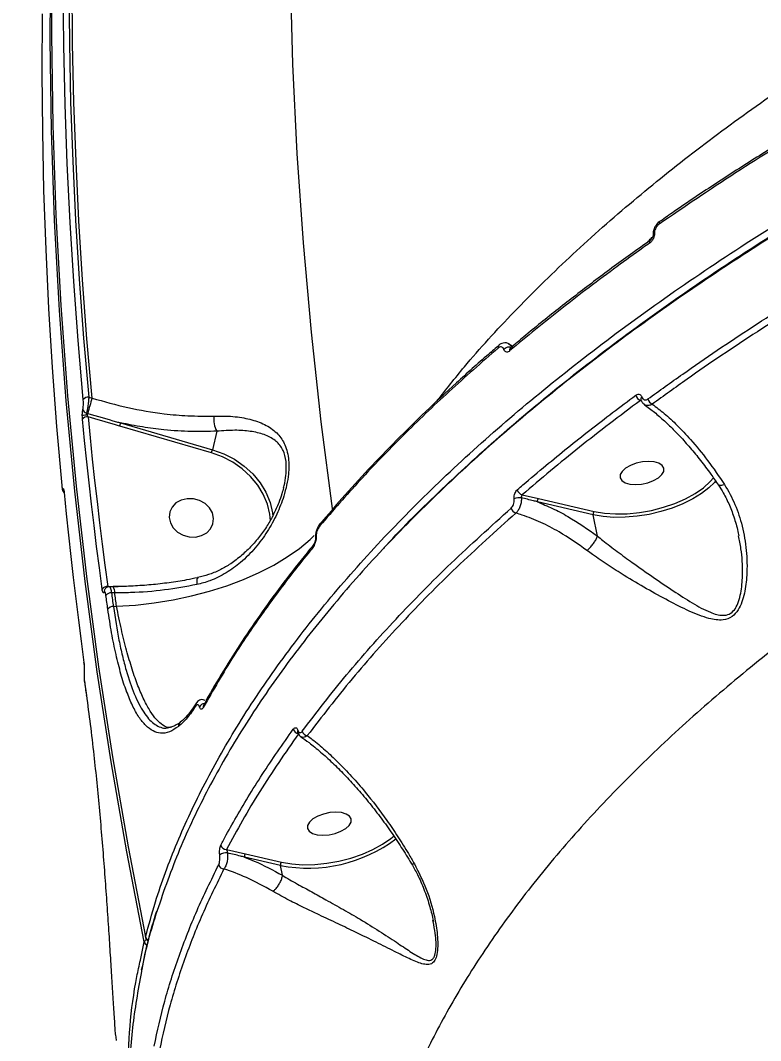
# Model space of a CAD drawing. Header units: millimetres. Extents: x -6523 to 7556, y -5559 to 6101.
# Drawn here: x -2196.7 to -2048, y 871.7 to 1076.7 of the extents above; entities that cross this region are included whole.
import ezdxf

# ---------------------------------------------------------------- set-up
doc = ezdxf.new("R2010")
doc.units = ezdxf.units.MM
doc.layers.add('DIKOM_ОБЪЕКТ', color=7, linetype='Continuous')
doc.layers.add('DIKOM_РАЗМЕР_ЗОНА', color=7, linetype='Continuous')
doc.styles.add('style1', font='arial.ttf', dxfattribs={"width": 0.8})
doc.dimstyles.new('1-50', dxfattribs={"dimtxt": 300, "dimasz": 200, "dimexe": 100, "dimexo": 0, "dimgap": 100, "dimtad": 1, "dimtxsty": 'style1', "dimcen": 200, "dimclrd": 7, "dimclre": 7, "dimclrt": 7, "dimadec": 1, "dimazin": 2, "dimtfac": 1, "dimtmove": 0, "dimatfit": 2, "dimfxl": 0, "dimlwd": 25, "dimlwe": 18, "dimarcsym": 0})

# ---------------------------------------------------------------- blocks, each defined once
blk = doc.blocks.new('*D13')
at = {"layer": 'Defpoints', "color": 0, "transparency": 16777216}
for p in [(-2358.18, 6101.03), (4341.71, -4605.15), (7455.88, -4605.15)]:
    blk.add_point(p, dxfattribs=at)
at = {"layer": 'DIKOM_РАЗМЕР_ЗОНА', "color": 7, "lineweight": 18, "transparency": 16777216}
for p, q in [((-2358.18, 6101.03), (7555.88, 6101.03)), ((4341.71, -4605.15), (7555.88, -4605.15))]:
    blk.add_line(p, q, dxfattribs=at)
at = {"layer": 'DIKOM_РАЗМЕР_ЗОНА', "color": 7, "lineweight": 25, "transparency": 16777216}
blk.add_line((7455.88, 5701.03), (7455.88, -4205.15), dxfattribs=at)
at = {"layer": 'DIKOM_РАЗМЕР_ЗОНА', "color": 7, "transparency": 16777216}
for points in [[(7389.22, 5701.03), (7522.55, 5701.03), (7455.88, 6101.03)], [(7389.22, -4205.15), (7522.55, -4205.15), (7455.88, -4605.15)]]:
    blk.add_solid(points, dxfattribs=at)
at = {"layer": 'DIKOM_РАЗМЕР_ЗОНА', "color": 7, "transparency": 16777216, "insert": (7222.71, 375.61), "char_height": 300, "attachment_point": 5, "rotation": 90, "style": 'style1'}
blk.add_mtext('10700', dxfattribs=at)

msp = doc.modelspace()

# ---------------------------------------------------------------- linework, layer by layer
at = {"layer": 'DIKOM_ОБЪЕКТ', "color": 7, "linetype": 'Continuous', "lineweight": 15}
for p, q in [((-2100.57, 1011.426), (-2100.533, 1011.456)), ((-2098.274, 1010.843), (-2098.262, 1010.853)), ((-2182.935, 1000.983), (-2182.264, 1000.786)), ((-2071.889, 1000.131), (-2072.173, 1000.308)), ((-2183.368, 997.785), (-2183.148, 997.721)), ((-2158.31, 989.758), (-2176.72, 995.14)), ((-2176.532, 995.801), (-2158.121, 990.419)), ((-2157.196, 994.133), (-2158.121, 990.419)), ((-2095.909, 981.358), (-2092.646, 980.618)), ((-2081.655, 977.336), (-2092.86, 979.948)), ((-2092.646, 980.618), (-2081.441, 978.006)), ((-2080.775, 973.052), (-2081.655, 977.336)), ((-2161.036, 964.644), (-2161.048, 964.64)), ((-2179.139, 962.938), (-2178.258, 962.936)), ((-2178.04, 962.887), (-2178.781, 962.889)), ((-2177.729, 961.655), (-2178.383, 961.657)), ((-2178.258, 962.936), (-2177.065, 962.94)), ((-2178.258, 962.936), (-2178.253, 962.887)), ((-2178.04, 962.887), (-2178.028, 962.885)), ((-2178, 958.903), (-2177.355, 958.962)), ((-2183.922, 947.579), (-2183.921, 947.666)), ((-2183.798, 943.765), (-2183.797, 943.843)), ((-2183.798, 943.765), (-2183.415, 941.008)), ((-2183.415, 941.008), (-2183.414, 941.086)), ((-2161.333, 939.498), (-2161.37, 939.446)), ((-2164.51, 935.659), (-2164.53, 935.645)), ((-2166.971, 934.584), (-2166.885, 934.596)), ((-2155.305, 910.107), (-2151.459, 909.233)), ((-2144.431, 906.875), (-2151.674, 908.563)), ((-2151.459, 909.233), (-2144.217, 907.545)), ((-2144.03, 904.922), (-2144.431, 906.875)), ((-2144.03, 904.922), (-2144.03, 904.918)), ((-2113.776, 895.601), (-2113.834, 895.924)), ((-2172.572, 887.841), (-2171.781, 891.544))]:
    msp.add_line(p, q, dxfattribs=at)
at = {"layer": 'DIKOM_ОБЪЕКТ', "color": 7, "linetype": 'Continuous', "lineweight": 15, "flags": 128}
for points in [[(-2094.775, 1383.432), (-2100.481, 1366.577), (-2105.831, 1349.613), (-2110.824, 1332.546), (-2115.457, 1315.381), (-2119.73, 1298.124), (-2123.641, 1280.78), (-2127.188, 1263.354), (-2130.372, 1245.853), (-2133.189, 1228.281), (-2135.641, 1210.645), (-2137.725, 1192.95), (-2139.442, 1175.202), (-2140.79, 1157.405), (-2141.77, 1139.567), (-2142.381, 1121.693), (-2142.622, 1103.787), (-2142.495, 1085.857), (-2141.998, 1067.908), (-2141.131, 1049.945), (-2139.897, 1031.974), (-2138.293, 1014.001), (-2136.322, 996.032), (-2133.983, 978.072)], [(-2163.244, 1295.862), (-2165.27, 1287.726), (-2169.346, 1270.247), (-2173.064, 1252.686), (-2176.425, 1235.049), (-2179.426, 1217.34), (-2182.067, 1199.565), (-2184.347, 1181.729), (-2186.266, 1163.838), (-2187.822, 1145.898), (-2189.016, 1127.913), (-2189.847, 1109.889), (-2190.315, 1091.832), (-2190.42, 1073.747), (-2190.161, 1055.639), (-2189.538, 1037.514), (-2188.553, 1019.378), (-2187.205, 1001.235), (-2185.494, 983.092), (-2183.422, 964.954), (-2180.988, 946.826), (-2178.194, 928.715), (-2175.04, 910.624), (-2171.527, 892.561)], [(-2171.781, 891.544), (-2175.293, 909.607), (-2178.447, 927.698), (-2181.241, 945.809), (-2183.675, 963.937), (-2185.748, 982.075), (-2187.458, 1000.218), (-2188.807, 1018.361), (-2189.792, 1036.497), (-2190.414, 1054.622), (-2190.673, 1072.73), (-2190.569, 1090.815), (-2190.101, 1108.872), (-2189.27, 1126.896), (-2188.076, 1144.881), (-2186.519, 1162.821), (-2184.601, 1180.712), (-2182.32, 1198.548), (-2179.679, 1216.323), (-2176.678, 1234.031), (-2173.318, 1251.669), (-2169.599, 1269.23), (-2165.524, 1286.709), (-2164.351, 1291.457)], [(-2184.044, 1000.49), (-2185.083, 1012.355), (-2185.967, 1024.219), (-2186.695, 1036.081), (-2187.268, 1047.939), (-2187.686, 1059.792), (-2187.948, 1071.638), (-2188.055, 1083.476), (-2188.007, 1095.304)], [(-2186.895, 1095.718), (-2186.943, 1083.9), (-2186.836, 1072.071), (-2186.574, 1060.235), (-2186.156, 1048.392), (-2185.584, 1036.544), (-2184.856, 1024.692), (-2183.973, 1012.837), (-2182.935, 1000.983)], [(-2182.264, 1000.786), (-2183.306, 1012.666), (-2184.193, 1024.544), (-2184.924, 1036.421), (-2185.499, 1048.293), (-2185.918, 1060.161), (-2186.182, 1072.021), (-2186.289, 1083.874), (-2186.24, 1095.716)], [(-2192.316, 1078.014), (-2192.364, 1066.186), (-2192.257, 1054.349), (-2191.995, 1042.502), (-2191.577, 1030.649), (-2191.004, 1018.791), (-2190.275, 1006.929), (-2189.392, 995.065), (-2188.353, 983.201)], [(-2068.242, 1036.332), (-2068.229, 1036.341), (-2068.198, 1036.358)], [(-2069.345, 1033.862), (-2069.422, 1033.821), (-2069.488, 1033.777), (-2069.54, 1033.732), (-2069.579, 1033.685), (-2069.604, 1033.637), (-2069.615, 1033.589), (-2069.615, 1033.577)], [(-2180.245, 962.412), (-2180.81, 966.676), (-2181.354, 970.941), (-2181.878, 975.207), (-2182.382, 979.473), (-2182.866, 983.74), (-2183.33, 988.006), (-2183.774, 992.274), (-2184.198, 996.541)], [(-2183.089, 997.039), (-2182.665, 992.775), (-2182.221, 988.511), (-2181.757, 984.248), (-2181.274, 979.985), (-2180.77, 975.722), (-2180.246, 971.46), (-2179.702, 967.199), (-2179.139, 962.938)], [(-2158.121, 990.419), (-2155.831, 989.59), (-2153.682, 988.484), (-2151.721, 987.127), (-2149.991, 985.547), (-2148.53, 983.78), (-2147.369, 981.864), (-2146.534, 979.841), (-2146.043, 977.756), (-2145.952, 976.982)], [(-2146.472, 976.123), (-2146.598, 977.478), (-2147.074, 979.501), (-2147.884, 981.462), (-2149.009, 983.32), (-2150.426, 985.034), (-2152.104, 986.565), (-2154.006, 987.882), (-2156.09, 988.954), (-2158.31, 989.758)], [(-2073.161, 983.421), (-2071.916, 983.515), (-2070.665, 983.789), (-2069.51, 984.221), (-2068.543, 984.776), (-2067.844, 985.409), (-2067.468, 986.068), (-2067.447, 986.701), (-2067.782, 987.256), (-2068.446, 987.688), (-2069.384, 987.962), (-2070.522, 988.056), (-2071.767, 987.962), (-2073.018, 987.688), (-2074.173, 987.256), (-2075.14, 986.701), (-2075.839, 986.068), (-2076.215, 985.409), (-2076.236, 984.776), (-2075.901, 984.221), (-2075.238, 983.789), (-2074.299, 983.515), (-2073.161, 983.421)], [(-2057.305, 983.856), (-2058.394, 982.778), (-2059.895, 981.614), (-2061.654, 980.53), (-2063.632, 979.55), (-2065.786, 978.695), (-2068.069, 977.983), (-2070.432, 977.43), (-2072.824, 977.048), (-2075.193, 976.845), (-2077.487, 976.826), (-2079.657, 976.991), (-2081.655, 977.336)], [(-2081.441, 978.006), (-2079.391, 977.658), (-2077.157, 977.505), (-2074.796, 977.551), (-2072.363, 977.795), (-2069.918, 978.23), (-2067.519, 978.847), (-2065.224, 979.631), (-2063.089, 980.562), (-2061.166, 981.618), (-2059.501, 982.774), (-2058.134, 984.001), (-2057.462, 984.77)], [(-2056.995, 984.223), (-2057.182, 983.997), (-2057.305, 983.856)], [(-2187.937, 982.162), (-2187.946, 982.208), (-2187.953, 982.353)], [(-2187.874, 981.794), (-2187.45, 977.527), (-2187.005, 973.26), (-2186.541, 968.993), (-2186.057, 964.726), (-2185.553, 960.46), (-2185.029, 956.195), (-2184.485, 951.93), (-2183.921, 947.666)], [(-2161.926, 980.545), (-2163.195, 980.572), (-2164.394, 980.286), (-2165.426, 979.712), (-2166.209, 978.896), (-2166.677, 977.903), (-2166.794, 976.815), (-2166.549, 975.719), (-2165.964, 974.704), (-2165.084, 973.853), (-2163.982, 973.233), (-2162.746, 972.897), (-2161.477, 972.87), (-2160.278, 973.155), (-2159.245, 973.729), (-2158.463, 974.546), (-2157.994, 975.538), (-2157.878, 976.627), (-2158.122, 977.723), (-2158.708, 978.737), (-2159.587, 979.589), (-2160.69, 980.208), (-2161.926, 980.545)], [(-2177.355, 958.962), (-2173.575, 959.209), (-2169.784, 959.639), (-2166.016, 960.248), (-2162.305, 961.03), (-2158.685, 961.979), (-2155.189, 963.085), (-2151.85, 964.338), (-2148.696, 965.728), (-2145.758, 967.241), (-2143.062, 968.863), (-2140.633, 970.58), (-2138.492, 972.376), (-2137.655, 973.179)], [(-2161.048, 964.64), (-2161.059, 964.635), (-2161.145, 964.538), (-2161.206, 964.349), (-2161.239, 964.075), (-2161.244, 963.728), (-2161.22, 963.32)], [(-2178.383, 961.657), (-2178.335, 961.312), (-2178.288, 960.968), (-2178.24, 960.624), (-2178.192, 960.28), (-2178.145, 959.936), (-2178.097, 959.591), (-2178.048, 959.247), (-2178, 958.903)], [(-2177.355, 958.962), (-2177.402, 959.298), (-2177.449, 959.635), (-2177.496, 959.972), (-2177.543, 960.308), (-2177.59, 960.645), (-2177.636, 960.982), (-2177.683, 961.318), (-2177.729, 961.655)], [(-2179.105, 958.376), (-2179.153, 958.72), (-2179.202, 959.065), (-2179.25, 959.409), (-2179.298, 959.754), (-2179.345, 960.098), (-2179.393, 960.443), (-2179.441, 960.787), (-2179.488, 961.132)], [(-2183.866, 945.919), (-2183.868, 945.908), (-2183.862, 945.754)], [(-2183.797, 943.843), (-2183.75, 943.498), (-2183.702, 943.153), (-2183.654, 942.809), (-2183.606, 942.464), (-2183.559, 942.12), (-2183.51, 941.775), (-2183.462, 941.431), (-2183.414, 941.086)], [(-2135.937, 912.959), (-2134.692, 913.053), (-2133.441, 913.327), (-2132.286, 913.759), (-2131.319, 914.314), (-2130.62, 914.947), (-2130.244, 915.607), (-2130.223, 916.24), (-2130.558, 916.795), (-2131.222, 917.227), (-2132.16, 917.501), (-2133.298, 917.595), (-2134.543, 917.501), (-2135.794, 917.227), (-2136.949, 916.795), (-2137.916, 916.24), (-2138.615, 915.607), (-2138.991, 914.947), (-2139.012, 914.314), (-2138.677, 913.759), (-2138.014, 913.327), (-2137.075, 913.053), (-2135.937, 912.959)], [(-2144.217, 907.545), (-2142.166, 907.197), (-2139.933, 907.044), (-2137.572, 907.09), (-2135.139, 907.333), (-2132.694, 907.769), (-2130.295, 908.386), (-2128, 909.17), (-2125.865, 910.101), (-2123.942, 911.157), (-2122.277, 912.312), (-2121.611, 912.867)], [(-2171.527, 892.561), (-2171.533, 892.463), (-2171.531, 892.447)]]:
    msp.add_lwpolyline(points, dxfattribs=at)
at = {"layer": 'DIKOM_ОБЪЕКТ', "color": 7, "linetype": 'Continuous', "lineweight": 15}
for centre, radius, start, end in [((-2067.868, 1035.921), 0.555, 132.38251, 198.64176), ((-2069.809, 1032.091), 0.546, 129.13133, 199.14863), ((-2100.158, 1011.006), 0.589, 134.44192, 196.41292), ((-2098.541, 1009.666), 1.352, 65.32021, 139.55856), ((-2097.875, 1010.418), 0.584, 133.21404, 196.85592), ((-2183.073, 999.799), 1.192, 83.33892, 144.54891), ((-2101.891, 975.96), 84.12, 162.83454, 165.00764), ((-2071.678, 1001.673), 1.452, 192.32246, 250.04069), ((-2071.557, 1000.565), 0.522, 126.42252, 191.43161), ((-2069.209, 1000.934), 1.483, 192.61599, 247.32954), ((-2183.169, 998.748), 0.983, 193.63589, 258.29744), ((-2183.439, 991.267), 6.067, 88.28014, 97.51312), ((-2183.225, 995.858), 1.189, 83.38537, 144.92214), ((-2197.868, 1001.649), 15.236, 343.53785, 345.05859), ((-2153.545, 996.355), 4.274, 168.76614, 211.32202), ((-2191.395, 999.692), 15.364, 342.76704, 345.33125), ((-2173.124, 994.353), 15.51, 342.76949, 345.3097), ((-2187.186, 982.571), 0.933, 184.44994, 217.58914), ((-2095.562, 982.675), 1.361, 192.97034, 255.25609), ((-2096.493, 978.581), 2.199, 79.07048, 117.23743), ((-2092.146, 980.089), 0.728, 133.38656, 191.13816), ((-2096.775, 979.008), 1.37, 193.27944, 253.08031), ((-2080.942, 977.477), 0.727, 133.34969, 191.15357), ((-2135.894, 975.288), 0.64, 138.20388, 193.85119), ((-2137.178, 972.731), 0.211, 119.34065, 173.33846), ((-2137.436, 970.734), 0.655, 140.18186, 193.37312), ((-2179.237, 961.717), 1.225, 85.39592, 145.44066), ((-2179.018, 961.856), 0.856, 152.81918, 185.66765), ((-2178.476, 960.427), 1.233, 85.65457, 145.1591), ((-2179.749, 961.817), 2.026, 355.42477, 31.8378), ((-2178.09, 957.671), 1.235, 85.80475, 145.21452), ((-2160.72, 939.047), 0.762, 148.43778, 189.94395), ((-2159.628, 938.182), 1.21, 93.6087, 152.76636), ((-2159.25, 938.795), 0.699, 150.69338, 191.99663), ((-2163.997, 934.91), 0.908, 125.95108, 185.50261), ((-2140.703, 934.566), 1.201, 194.44699, 266.38865), ((-2140.6, 933.84), 0.414, 147.86227, 194.41217), ((-2138.9, 934.166), 1.209, 194.47269, 262.89654), ((-2138.878, 935.627), 29.283, 259.06884, 306.95414), ((-2155.325, 911.248), 1.141, 194.99172, 271.04491), ((-2155.425, 907.417), 2.011, 79.74475, 126.89604), ((-2150.959, 908.704), 0.728, 133.38265, 191.14059), ((-2155.742, 907.33), 1.134, 194.96622, 267.88355), ((-2143.718, 907.016), 0.727, 133.35315, 191.15159), ((-2171.051, 891.226), 0.796, 108.02173, 156.42425), ((-2170.551, 892.648), 1, 191.56021, 242.86144), ((-2170.577, 892.793), 0.978, 193.71918, 246.34761), ((-2170.844, 891.767), 0.963, 193.40126, 245.35952)]:
    msp.add_arc(centre, radius, start, end, dxfattribs=at)
for points, knots in [([(-2112.989, 1000.212), (-2111.196, 1002.5), (-2106.491, 1008.505), (-2097.648, 1018.134), (-2086.615, 1029.058), (-2074.625, 1039.713), (-2061.8, 1050.071), (-2048.203, 1060.11), (-2033.616, 1069.992), (-2018.05, 1079.677), (-2001.534, 1089.126), (-1984.429, 1098.133), (-1966.806, 1106.679), (-1948.747, 1114.752), (-1929.964, 1122.484), (-1910.491, 1129.832), (-1890.381, 1136.763), (-1870.064, 1143.127), (-1849.616, 1148.916), (-1829.109, 1154.135), (-1808.224, 1158.866), (-1787.017, 1163.071), (-1765.556, 1166.725), (-1744.294, 1169.751), (-1723.298, 1172.152), (-1702.63, 1173.947), (-1681.972, 1175.162), (-1661.397, 1175.77), (-1640.978, 1175.759), (-1622.558, 1175.16), (-1606.043, 1174.175), (-1596.323, 1173.273), (-1591.459, 1172.822)], [0, 0, 0, 0, 0.0213228, 0.0559646, 0.0906346, 0.1252762, 0.1589413, 0.1926322, 0.2262974, 0.2609395, 0.2956095, 0.3302517, 0.3639413, 0.3976567, 0.4313464, 0.4660119, 0.5007054, 0.535371, 0.569116, 0.6028868, 0.6366318, 0.6713525, 0.7061012, 0.7408219, 0.7746512, 0.8085064, 0.8423357, 0.8771408, 0.9119739, 0.9467791, 0.9733646, 1, 1, 1, 1]), ([(-2171.527, 892.561), (-2170.894, 894.888), (-2169.188, 901.159), (-2165.37, 911.456), (-2159.78, 923.429), (-2152.886, 935.539), (-2144.681, 947.746), (-2135.154, 960.009), (-2124.518, 972.059), (-2112.836, 983.858), (-2100.19, 995.378), (-2086.375, 1006.805), (-2071.389, 1018.096), (-2055.257, 1029.206), (-2038.334, 1039.891), (-2020.696, 1050.124), (-2002.435, 1059.89), (-1983.253, 1069.347), (-1963.177, 1078.448), (-1942.258, 1087.152), (-1921.205, 1095.173), (-1900.125, 1102.517), (-1879.114, 1109.206), (-1857.578, 1115.44), (-1835.565, 1121.178), (-1813.136, 1126.392), (-1790.477, 1131.03), (-1767.652, 1135.067), (-1744.731, 1138.488), (-1721.641, 1141.295), (-1698.456, 1143.452), (-1675.257, 1144.936), (-1652.552, 1145.714), (-1630.41, 1145.8), (-1608.881, 1145.223), (-1587.618, 1143.972), (-1566.701, 1142.027), (-1546.232, 1139.363), (-1527.778, 1136.288), (-1516.45, 1133.869), (-1511.441, 1132.799)], [0, 0, 0, 0, 0.0156515, 0.0421674, 0.0687038, 0.0952198, 0.122506, 0.1498144, 0.1771005, 0.2036165, 0.230153, 0.2566689, 0.283955, 0.3112635, 0.3385496, 0.3650656, 0.391602, 0.418118, 0.4454041, 0.4727126, 0.4999987, 0.52556, 0.5511395, 0.5767008, 0.6029494, 0.6292179, 0.6554666, 0.6819826, 0.7085191, 0.7350351, 0.7623214, 0.7896299, 0.8169161, 0.8434321, 0.8699685, 0.8964846, 0.9237709, 0.9510793, 0.9783655, 1, 1, 1, 1]), ([(-1639.106, 1144.02), (-1643.425, 1143.992), (-1655.059, 1143.914), (-1674.301, 1143.239), (-1696.831, 1141.832), (-1719.784, 1139.739), (-1743.09, 1136.952), (-1766.676, 1133.459), (-1790.024, 1129.339), (-1813.057, 1124.619), (-1835.711, 1119.342), (-1858.354, 1113.422), (-1880.906, 1106.851), (-1903.283, 1099.636), (-1924.995, 1091.938), (-1945.981, 1083.793), (-1966.2, 1075.249), (-1985.981, 1066.165), (-2005.236, 1056.552), (-2023.882, 1046.43), (-2041.302, 1036.144), (-2057.496, 1025.752), (-2072.49, 1015.309), (-2086.726, 1004.521), (-2100.125, 993.41), (-2112.625, 982.003), (-2124.11, 970.394), (-2134.523, 958.615), (-2143.828, 946.702), (-2152.043, 934.615), (-2159.078, 922.389), (-2164.931, 910.061), (-2169.281, 897.922), (-2171.715, 889.748), (-2172.345, 885.709), (-2172.368, 885.566)], [0, 0, 0, 0, 0.0185356, 0.0499377, 0.0813639, 0.1127659, 0.1450801, 0.1774207, 0.2097349, 0.2411369, 0.2725631, 0.3039652, 0.3362794, 0.3686198, 0.4009341, 0.4323361, 0.4637624, 0.4951644, 0.5274786, 0.5598191, 0.5921333, 0.6224048, 0.6526976, 0.6829691, 0.7140547, 0.7451637, 0.7762491, 0.8076513, 0.8390775, 0.8704797, 0.9027941, 0.9351346, 0.9674489, 0.998851, 1, 1, 1, 1]), ([(-2123.702, 970.601), (-2123.535, 970.79), (-2119.997, 974.808), (-2112.047, 982.554), (-2099.848, 993.795), (-2086.518, 1004.849), (-2072.279, 1015.685), (-2057.148, 1026.252), (-2040.969, 1036.648), (-2023.708, 1046.838), (-2005.376, 1056.796), (-1986.249, 1066.366), (-1966.42, 1075.506), (-1945.979, 1084.171), (-1924.986, 1092.33), (-1903.463, 1099.961), (-1881.458, 1107.059), (-1859.043, 1113.608), (-1836.322, 1119.579), (-1813.403, 1124.942), (-1791.808, 1129.376), (-1771.616, 1132.997), (-1752.858, 1135.937), (-1734.118, 1138.45), (-1715.222, 1140.553), (-1696.206, 1142.223), (-1677.115, 1143.431), (-1658.19, 1144.2), (-1645.777, 1144.309), (-1639.573, 1144.363)], [0, 0, 0, 0, 0.0019425, 0.0413, 0.0807724, 0.1203034, 0.1598345, 0.1993068, 0.2386642, 0.2795277, 0.3205201, 0.3615779, 0.4026359, 0.4436281, 0.4844917, 0.5253551, 0.5663474, 0.6074053, 0.6484632, 0.6894555, 0.730319, 0.7634301, 0.7965756, 0.829721, 0.8628322, 0.8971052, 0.9314161, 0.965727, 1, 1, 1, 1]), ([(-2002.714, 1074.776), (-2008.579, 1071.728), (-2020.309, 1065.631), (-2037.067, 1056.009), (-2053.23, 1046.079), (-2063.339, 1039.189), (-2068.394, 1035.744)], [0, 0, 0, 0, 0.24859604, 0.49719036, 0.74859464, 1, 1, 1, 1]), ([(-2002.543, 1075.314), (-2003.544, 1074.81), (-2007.656, 1072.741), (-2014.699, 1069.005), (-2023.661, 1064.108), (-2032.422, 1059.11), (-2040.988, 1054.024), (-2049.351, 1048.854), (-2057.485, 1043.6), (-2063.76, 1039.418), (-2067.243, 1036.964), (-2068.168, 1036.311)], [0, 0, 0, 0, 0.0418356, 0.1717659, 0.3018162, 0.4319588, 0.5621652, 0.6924055, 0.8226414, 0.9528448, 1, 1, 1, 1]), ([(-1699.299, 1073.953), (-1706.186, 1073.306), (-1719.966, 1072.011), (-1740.772, 1069.315), (-1761.802, 1066.048), (-1783.005, 1062.139), (-1804.307, 1057.601), (-1825.24, 1052.53), (-1845.74, 1046.958), (-1865.755, 1040.922), (-1885.61, 1034.327), (-1905.229, 1027.169), (-1924.536, 1019.461), (-1943.111, 1011.371), (-1960.906, 1002.933), (-1977.894, 994.192), (-1994.347, 985.006), (-2010.183, 975.389), (-2025.33, 965.364), (-2039.466, 955.144), (-2052.563, 944.769), (-2064.62, 934.279), (-2075.824, 923.509), (-2086.1, 912.485), (-2095.389, 901.239), (-2103.495, 890.007), (-2110.417, 878.827), (-2116.176, 867.732), (-2120.861, 856.553), (-2124.408, 845.324), (-2126.786, 834.082), (-2127.836, 823.846), (-2127.942, 814.595), (-2127.404, 809.098), (-2127.135, 806.347)], [0, 0, 0, 0, 0.0311785, 0.0623809, 0.0935594, 0.1256442, 0.1577551, 0.18984, 0.2210202, 0.2522244, 0.2834046, 0.3154897, 0.3476011, 0.3796862, 0.410889, 0.442116, 0.4733188, 0.5054257, 0.5375585, 0.5696655, 0.6009197, 0.6321979, 0.6634522, 0.6956101, 0.7277939, 0.7599519, 0.7912842, 0.8226405, 0.8539729, 0.886209, 0.9184712, 0.9507073, 0.9753306, 1, 1, 1, 1]), ([(-2070.656, 1000.61), (-2068.336, 1002.286), (-2061.548, 1007.189), (-2049.738, 1015.154), (-2034.956, 1024.43), (-2019.486, 1033.487), (-2008.608, 1039.293), (-2003.169, 1042.197)], [0, 0, 0, 0, 0.1144538, 0.3347657, 0.5550753, 0.7775378, 1, 1, 1, 1]), ([(-2002.443, 1041.059), (-2007.817, 1038.191), (-2018.567, 1032.454), (-2033.963, 1023.451), (-2048.77, 1014.17), (-2060.649, 1006.162), (-2067.465, 1001.238), (-2069.781, 999.566)], [0, 0, 0, 0, 0.2203106, 0.4406219, 0.6630838, 0.8855454, 1, 1, 1, 1]), ([(-2068.235, 1036.321), (-2068.29, 1036.287), (-2068.594, 1036.096), (-2069.032, 1035.588), (-2069.444, 1034.809), (-2069.641, 1034.108), (-2069.598, 1033.71), (-2069.584, 1033.577)], [0, 0, 0, 0, 0.0651548, 0.3622599, 0.624098, 0.8749108, 1, 1, 1, 1]), ([(-2068.394, 1035.744), (-2068.561, 1035.603), (-2068.855, 1035.355), (-2069.16, 1034.835), (-2069.335, 1034.332), (-2069.342, 1034.019), (-2069.345, 1033.862)], [0, 0, 0, 0, 0.3292071, 0.5797616, 0.7886047, 1, 1, 1, 1]), ([(-2070.679, 1032.112), (-2070.572, 1032.254), (-2070.249, 1032.685), (-2069.913, 1032.978), (-2069.687, 1033.174)], [0, 0, 0, 0, 0.3304982, 1, 1, 1, 1]), ([(-2069.345, 1033.862), (-2069.35, 1033.696), (-2069.358, 1033.368), (-2069.546, 1032.838), (-2069.848, 1032.339), (-2070.138, 1032.047), (-2070.306, 1031.925), (-2070.325, 1031.912)], [0, 0, 0, 0, 0.2147595, 0.4259189, 0.681713, 0.9641219, 1, 1, 1, 1]), ([(-2069.615, 1033.568), (-2069.615, 1033.567), (-2069.612, 1033.549), (-2069.614, 1033.483), (-2069.627, 1033.371), (-2069.666, 1033.215), (-2069.745, 1033.017), (-2069.878, 1032.792), (-2070.041, 1032.599), (-2070.129, 1032.541), (-2070.165, 1032.517)], [0, 0, 0, 0, 0.00547344, 0.0767063, 0.15086832, 0.25811142, 0.39344489, 0.58133487, 0.82901096, 1, 1, 1, 1]), ([(-2070.325, 1031.912), (-2070.765, 1031.6), (-2072.964, 1030.041), (-2078.951, 1025.706), (-2088.046, 1018.831), (-2094.969, 1013.111), (-2098.433, 1010.249)], [0, 0, 0, 0, 0.0441419, 0.2207217, 0.6100166, 1, 1, 1, 1]), ([(-2070.14, 1032.494), (-2071.487, 1031.546), (-2075.388, 1028.803), (-2081.586, 1024.194), (-2088.719, 1018.678), (-2094.269, 1014.223), (-2097.357, 1011.591), (-2098.248, 1010.832)], [0, 0, 0, 0, 0.1344238, 0.389368, 0.6436873, 0.8972828, 1, 1, 1, 1]), ([(-2100.723, 1010.839), (-2104.056, 1007.93), (-2110.721, 1002.111), (-2119.949, 993.223), (-2128.648, 984.236), (-2133.893, 978.169), (-2136.515, 975.135)], [0, 0, 0, 0, 0.2490976, 0.4981942, 0.7490968, 1, 1, 1, 1]), ([(-2100.502, 1011.413), (-2101.233, 1010.796), (-2104.192, 1008.298), (-2109.12, 1003.866), (-2115.281, 998.119), (-2121.165, 992.325), (-2126.78, 986.491), (-2131.858, 980.945), (-2134.929, 977.332), (-2136.329, 975.686)], [0, 0, 0, 0, 0.0531617, 0.2151944, 0.3773487, 0.5395903, 0.7018813, 0.8641787, 1, 1, 1, 1]), ([(-2099.57, 1010.543), (-2099.623, 1010.658), (-2099.73, 1010.887), (-2099.99, 1011.06), (-2100.295, 1011.086), (-2100.55, 1010.978), (-2100.691, 1010.865), (-2100.723, 1010.839)], [0, 0, 0, 0, 0.2210913, 0.4418531, 0.6745151, 0.9251572, 1, 1, 1, 1]), ([(-2098.591, 1011.646), (-2098.64, 1011.685), (-2098.871, 1011.868), (-2099.403, 1011.935), (-2100.028, 1011.791), (-2100.418, 1011.598), (-2100.569, 1011.427), (-2100.57, 1011.425)], [0, 0, 0, 0, 0.0871833, 0.4064376, 0.6920558, 0.9960976, 1, 1, 1, 1]), ([(-2098.433, 1010.249), (-2098.465, 1010.224), (-2098.603, 1010.114), (-2098.854, 1010.008), (-2099.155, 1010.032), (-2099.411, 1010.203), (-2099.517, 1010.43), (-2099.57, 1010.543)], [0, 0, 0, 0, 0.0733479, 0.3225415, 0.5550292, 0.7773928, 1, 1, 1, 1]), ([(-2098.592, 1011.645), (-2098.487, 1011.587), (-2098.271, 1011.467), (-2098.146, 1011.206), (-2098.081, 1011.072)], [0, 0, 0, 0, 0.4863674, 1, 1, 1, 1]), ([(-2097.783, 1011.226), (-2097.871, 1011.269), (-2098.128, 1011.394), (-2098.407, 1011.576), (-2098.59, 1011.696)], [0, 0, 0, 0, 0.34283792, 1, 1, 1, 1]), ([(-2098.274, 1010.846), (-2098.284, 1010.837), (-2098.301, 1010.822), (-2098.294, 1010.827), (-2098.29, 1010.829)], [0, 0, 0, 0, 0.5336243, 1, 1, 1, 1]), ([(-2184.124, 998.516), (-2184.102, 998.633), (-2184.057, 998.867), (-2184.019, 999.341), (-2184.008, 999.849), (-2184.023, 1000.24), (-2184.04, 1000.442), (-2184.044, 1000.49)], [0, 0, 0, 0, 0.2249404, 0.4495845, 0.6803311, 0.9238297, 1, 1, 1, 1]), ([(-2182.935, 1000.983), (-2182.94, 1000.906), (-2182.959, 1000.583), (-2183.016, 999.952), (-2183.119, 999.13), (-2183.241, 998.361), (-2183.326, 997.978), (-2183.368, 997.785)], [0, 0, 0, 0, 0.07489271, 0.31516898, 0.54513906, 0.77150313, 1, 1, 1, 1]), ([(-2182.264, 1000.786), (-2179.877, 1000.109), (-2175.036, 998.735), (-2168.572, 997.676), (-2162.744, 997.135), (-2159.495, 997.169), (-2157.737, 997.188)], [0, 0, 0, 0, 0.2848616, 0.5777472, 0.7715648, 1, 1, 1, 1]), ([(-2096.889, 982.369), (-2096.51, 982.696), (-2094.616, 984.329), (-2089.85, 988.344), (-2082.393, 994.375), (-2076.197, 999.033), (-2073.096, 1001.363)], [0, 0, 0, 0, 0.0507721, 0.2538479, 0.6266951, 1, 1, 1, 1]), ([(-2072.173, 1000.308), (-2076.304, 997.195), (-2084.574, 990.961), (-2092.128, 984.562), (-2095.909, 981.358)], [0, 0, 0, 0, 0.4994492, 1, 1, 1, 1]), ([(-2073.096, 1001.363), (-2073.057, 1001.39), (-2072.905, 1001.494), (-2072.63, 1001.585), (-2072.306, 1001.538), (-2072.031, 1001.343), (-2071.922, 1001.104), (-2071.867, 1000.985)], [0, 0, 0, 0, 0.082607, 0.3217507, 0.5513137, 0.7755654, 1, 1, 1, 1]), ([(-2072.055, 1000.421), (-2072.066, 1000.421), (-2072.101, 1000.419), (-2072.14, 1000.369), (-2072.167, 1000.321), (-2072.173, 1000.308)], [0, 0, 0, 0, 0.2515432, 0.8057143, 1, 1, 1, 1]), ([(-2072.075, 1000.48), (-2072.076, 1000.482), (-2072.084, 1000.491), (-2072.075, 1000.472), (-2072.067, 1000.456)], [0, 0, 0, 0, 0.1655587, 1, 1, 1, 1]), ([(-2072.06, 1000.465), (-2072.05, 1000.428), (-2071.977, 1000.153), (-2071.758, 999.796), (-2071.459, 999.602), (-2071.36, 999.538)], [0, 0, 0, 0, 0.09542508, 0.69876405, 1, 1, 1, 1]), ([(-2071.867, 1000.985), (-2071.813, 1000.867), (-2071.705, 1000.63), (-2071.434, 1000.438), (-2071.114, 1000.393), (-2070.844, 1000.482), (-2070.695, 1000.584), (-2070.656, 1000.61)], [0, 0, 0, 0, 0.2256465, 0.4513914, 0.6802014, 0.9176584, 1, 1, 1, 1]), ([(-2184.232, 997.282), (-2184.23, 997.42), (-2184.226, 997.72), (-2184.191, 998.166), (-2184.146, 998.4), (-2184.124, 998.516)], [0, 0, 0, 0, 0.2986006, 0.6490504, 1, 1, 1, 1]), ([(-2071.367, 999.437), (-2071.017, 999.195), (-2070.036, 998.517), (-2068.347, 997.119), (-2066.321, 995.272), (-2064.25, 993.163), (-2062.162, 990.828), (-2060.084, 988.28), (-2058.183, 985.769), (-2057.007, 984.04), (-2056.493, 983.286)], [0, 0, 0, 0, 0.0736796, 0.20688934, 0.34211432, 0.47894648, 0.616818, 0.75513618, 0.89311106, 1, 1, 1, 1]), ([(-2069.781, 999.566), (-2069.851, 999.526), (-2070.125, 999.372), (-2070.606, 999.262), (-2071.072, 999.302), (-2071.268, 999.464), (-2071.317, 999.505)], [0, 0, 0, 0, 0.1307689, 0.5090554, 0.8768203, 1, 1, 1, 1]), ([(-2069.781, 999.566), (-2068.983, 998.967), (-2067.329, 997.725), (-2064.743, 995.332), (-2061.818, 992.228), (-2058.606, 988.322), (-2056.386, 985.061), (-2055.264, 983.412)], [0, 0, 0, 0, 0.1665432, 0.3455473, 0.5267559, 0.7607797, 1, 1, 1, 1]), ([(-2184.198, 996.541), (-2184.204, 996.607), (-2184.225, 996.836), (-2184.229, 997.097), (-2184.232, 997.282)], [0, 0, 0, 0, 0.2879403, 1, 1, 1, 1]), ([(-2183.368, 997.785), (-2183.37, 997.753), (-2183.373, 997.712), (-2183.359, 997.612), (-2183.327, 997.491), (-2183.28, 997.384), (-2183.257, 997.332)], [0, 0, 0, 0, 0.2619192, 0.321043, 0.6715966, 1, 1, 1, 1]), ([(-2183.257, 997.332), (-2183.22, 997.259), (-2183.167, 997.155), (-2183.106, 997.065), (-2183.089, 997.039)], [0, 0, 0, 0, 0.7053002, 1, 1, 1, 1]), ([(-2183.148, 997.721), (-2181.23, 997.154), (-2179.027, 996.503), (-2176.817, 995.881), (-2176.532, 995.801)], [0, 0, 0, 0, 0.8707704, 1, 1, 1, 1]), ([(-2176.72, 995.14), (-2177.006, 995.224), (-2179.131, 995.85), (-2181.252, 996.487), (-2183.089, 997.039)], [0, 0, 0, 0, 0.1343745, 1, 1, 1, 1]), ([(-2157.737, 997.188), (-2156.46, 997.189), (-2153.866, 997.191), (-2150.513, 996.604), (-2147.553, 995.57), (-2145.245, 994.034), (-2143.839, 992.171), (-2143.132, 990.344), (-2142.732, 988.335), (-2142.745, 985.9), (-2143.163, 983.303), (-2143.884, 980.57), (-2145.126, 977.391), (-2147.043, 973.893), (-2149.459, 970.611), (-2152.239, 967.814), (-2155.31, 965.591), (-2158.284, 964.084), (-2160.339, 963.549), (-2161.22, 963.32)], [0, 0, 0, 0, 0.0747569, 0.1519082, 0.2273897, 0.3051761, 0.3688487, 0.4010389, 0.4343297, 0.4904574, 0.5278014, 0.5660841, 0.6301027, 0.6957661, 0.7637292, 0.8332247, 0.8928275, 0.9540626, 1, 1, 1, 1]), ([(-2157.196, 994.133), (-2158.901, 994.082), (-2162.34, 993.977), (-2167.398, 994.34), (-2172.153, 994.943), (-2175.067, 995.514), (-2176.532, 995.801)], [0, 0, 0, 0, 0.2794491, 0.563418, 0.7807103, 1, 1, 1, 1]), ([(-2143.841, 982.768), (-2143.798, 982.914), (-2143.561, 983.735), (-2143.27, 985.556), (-2143.202, 988.139), (-2143.676, 989.787), (-2144.402, 991.204), (-2145.552, 992.474), (-2147.694, 993.553), (-2150.419, 994.163), (-2153.557, 994.396), (-2155.973, 994.222), (-2157.196, 994.133)], [0, 0, 0, 0, 0.0151622, 0.0848472, 0.1833003, 0.2805512, 0.2981224, 0.4142056, 0.5575481, 0.7056654, 0.850987, 1, 1, 1, 1]), ([(-2188.355, 983.138), (-2188.352, 983.101), (-2188.329, 982.828), (-2188.276, 982.492), (-2188.188, 982.163), (-2188.06, 981.895), (-2187.934, 981.766), (-2187.875, 981.705)], [0, 0, 0, 0, 0.0614314, 0.4597131, 0.7121133, 0.8637074, 1, 1, 1, 1]), ([(-2188.353, 983.201), (-2188.336, 983.05), (-2188.303, 982.747), (-2188.239, 982.471), (-2188.173, 982.362), (-2188.135, 982.454), (-2188.116, 982.498)], [0, 0, 0, 0, 0.2566033, 0.5136768, 0.761234, 1, 1, 1, 1]), ([(-2188.116, 982.498), (-2188.099, 982.541), (-2188.063, 982.626), (-2188.005, 982.558), (-2187.969, 982.417), (-2187.953, 982.353)], [0, 0, 0, 0, 0.3509475, 0.7014056, 1, 1, 1, 1]), ([(-2187.953, 982.353), (-2187.944, 982.31), (-2187.915, 982.162), (-2187.891, 981.947), (-2187.874, 981.794)], [0, 0, 0, 0, 0.2878741, 1, 1, 1, 1]), ([(-2187.946, 982.2), (-2187.946, 982.2), (-2187.946, 982.202), (-2187.941, 982.178), (-2187.937, 982.163)], [0, 0, 0, 0, 0.3811705, 1, 1, 1, 1]), ([(-2187.937, 982.162), (-2187.936, 982.155), (-2187.929, 982.124), (-2187.905, 981.979), (-2187.885, 981.814), (-2187.874, 981.698), (-2187.874, 981.689)], [0, 0, 0, 0, 0.1011988, 0.4590573, 0.9602596, 1, 1, 1, 1]), ([(-2143.843, 982.769), (-2143.944, 982.369), (-2144.203, 981.348), (-2144.847, 979.558), (-2145.798, 977.403), (-2147.079, 975.13), (-2148.62, 972.925), (-2150.421, 970.839), (-2152.457, 968.943), (-2154.555, 967.371), (-2156.718, 966.156), (-2158.847, 965.272), (-2160.346, 964.923), (-2161.068, 964.755)], [0, 0, 0, 0, 0.0465485, 0.1188794, 0.2134025, 0.3116659, 0.4141699, 0.5201544, 0.6280781, 0.7350816, 0.8220503, 0.9142587, 1, 1, 1, 1]), ([(-2097.5, 980.536), (-2097.503, 980.571), (-2097.52, 980.763), (-2097.5, 981.139), (-2097.376, 981.634), (-2097.168, 982.077), (-2096.982, 982.272), (-2096.889, 982.369)], [0, 0, 0, 0, 0.0535516, 0.2898224, 0.5263892, 0.7631805, 1, 1, 1, 1]), ([(-2055.264, 983.412), (-2054.517, 982.099), (-2053.022, 979.47), (-2051.622, 974.972), (-2050.789, 970.185), (-2050.682, 965.616), (-2051.097, 962.127), (-2051.742, 959.796), (-2052.516, 958.107), (-2053.778, 956.687), (-2055.385, 956.157), (-2056.967, 956.205), (-2059.215, 956.686), (-2062.365, 957.921), (-2066.512, 960.051), (-2070.892, 962.447), (-2074.998, 964.875), (-2078.665, 967.185), (-2081.166, 968.882), (-2082.52, 969.891), (-2082.891, 970.167)], [0, 0, 0, 0, 0.0712979, 0.1426954, 0.220343, 0.2979613, 0.3555863, 0.3853408, 0.4149605, 0.4491137, 0.4886709, 0.5175519, 0.5465115, 0.6250137, 0.7037151, 0.7839254, 0.8640156, 0.9212526, 0.9784152, 1, 1, 1, 1]), ([(-2056.499, 983.304), (-2056.161, 982.791), (-2055.319, 981.514), (-2054.24, 979.253), (-2053.246, 976.541), (-2052.645, 974.468), (-2052.45, 973.302), (-2052.423, 973.136)], [0, 0, 0, 0, 0.1684376, 0.4196585, 0.6825442, 0.9546765, 1, 1, 1, 1]), ([(-2055.264, 983.412), (-2055.302, 983.398), (-2055.538, 983.307), (-2055.937, 983.203), (-2056.31, 983.191), (-2056.391, 983.298), (-2056.421, 983.338)], [0, 0, 0, 0, 0.0656441, 0.4100447, 0.7833252, 1, 1, 1, 1]), ([(-2098.108, 978.694), (-2098.016, 978.791), (-2097.831, 978.987), (-2097.624, 979.432), (-2097.499, 979.928), (-2097.479, 980.307), (-2097.496, 980.5), (-2097.5, 980.536)], [0, 0, 0, 0, 0.2363862, 0.47258, 0.7091591, 0.9458693, 1, 1, 1, 1]), ([(-2096.077, 980.74), (-2096.073, 980.681), (-2096.052, 980.362), (-2096.1, 979.735), (-2096.33, 978.915), (-2096.697, 978.18), (-2097.015, 977.859), (-2097.174, 977.698)], [0, 0, 0, 0, 0.0542354, 0.2910967, 0.5276397, 0.7637191, 1, 1, 1, 1]), ([(-2095.909, 981.358), (-2095.936, 981.325), (-2095.991, 981.259), (-2096.05, 981.109), (-2096.083, 980.942), (-2096.085, 980.816), (-2096.078, 980.752), (-2096.077, 980.74)], [0, 0, 0, 0, 0.2373286, 0.4742613, 0.7108107, 0.9467651, 1, 1, 1, 1]), ([(-2092.86, 979.948), (-2093.121, 980.015), (-2094.191, 980.29), (-2095.265, 980.546), (-2096.077, 980.74)], [0, 0, 0, 0, 0.2436194, 1, 1, 1, 1]), ([(-2092.86, 979.948), (-2091.841, 979.523), (-2089.795, 978.668), (-2085.719, 976.533), (-2082.746, 974.44), (-2080.775, 973.052)], [0, 0, 0, 0, 0.2503968, 0.5028608, 1, 1, 1, 1]), ([(-2140.071, 933.864), (-2137.178, 937.639), (-2131.391, 945.189), (-2121.343, 956.451), (-2110.382, 967.653), (-2102.199, 975.013), (-2098.108, 978.694)], [0, 0, 0, 0, 0.2485963, 0.4971933, 0.7485968, 1, 1, 1, 1]), ([(-2097.174, 977.698), (-2101.212, 974.067), (-2109.288, 966.805), (-2120.203, 955.672), (-2130.286, 944.394), (-2136.128, 936.775), (-2139.05, 932.966)], [0, 0, 0, 0, 0.2485968, 0.497193, 0.7485966, 1, 1, 1, 1]), ([(-2082.891, 970.167), (-2084.745, 971.481), (-2087.796, 973.643), (-2092.188, 975.873), (-2095.094, 977.05), (-2096.75, 977.566), (-2097.174, 977.698)], [0, 0, 0, 0, 0.3957861, 0.6516337, 0.9109949, 1, 1, 1, 1]), ([(-2136.387, 975.682), (-2136.44, 975.622), (-2136.674, 975.358), (-2136.985, 974.8), (-2137.27, 974.02), (-2137.415, 973.317), (-2137.38, 972.913), (-2137.366, 972.757)], [0, 0, 0, 0, 0.08937884, 0.39543276, 0.64277229, 0.86210869, 1, 1, 1, 1]), ([(-2136.515, 975.135), (-2136.687, 974.894), (-2136.943, 974.536), (-2137.18, 973.872), (-2137.276, 973.406), (-2137.293, 973.089), (-2137.283, 972.946), (-2137.281, 972.916)], [0, 0, 0, 0, 0.4455915, 0.6623175, 0.8364757, 0.9657176, 1, 1, 1, 1]), ([(-2137.281, 972.916), (-2137.279, 972.883), (-2137.269, 972.734), (-2137.288, 972.402), (-2137.389, 971.91), (-2137.635, 971.212), (-2137.898, 970.834), (-2138.073, 970.582)], [0, 0, 0, 0, 0.0349279, 0.1620306, 0.3362717, 0.5591582, 1, 1, 1, 1]), ([(-2137.401, 972.833), (-2137.4, 972.83), (-2137.398, 972.824), (-2137.39, 972.783), (-2137.384, 972.721), (-2137.383, 972.623), (-2137.392, 972.485), (-2137.424, 972.279), (-2137.502, 971.981), (-2137.657, 971.586), (-2137.831, 971.285), (-2137.928, 971.172), (-2137.951, 971.147)], [0, 0, 0, 0, 0.0287902, 0.0566981, 0.0917711, 0.1302832, 0.1819838, 0.2608126, 0.3865492, 0.5909928, 0.9064692, 1, 1, 1, 1]), ([(-2082.891, 970.167), (-2082.863, 970.189), (-2082.741, 970.287), (-2082.436, 970.561), (-2081.964, 971.07), (-2081.451, 971.75), (-2081.019, 972.451), (-2080.857, 972.848), (-2080.775, 973.047)], [0, 0, 0, 0, 0.0352184, 0.1540872, 0.3655555, 0.5770458, 0.788512, 1, 1, 1, 1]), ([(-2080.775, 973.047), (-2080.775, 973.046), (-2080.434, 972.757), (-2079.135, 971.728), (-2076.807, 969.937), (-2073.386, 967.46), (-2069.59, 964.784), (-2065.562, 962.069), (-2061.77, 959.573), (-2058.896, 958.018), (-2056.837, 957.276), (-2055.558, 957.071), (-2054.586, 957.244), (-2053.745, 957.728), (-2053.272, 958.239), (-2052.712, 959.172), (-2052.267, 960.321), (-2051.79, 962.591), (-2051.582, 966.02), (-2051.751, 969.776), (-2052.294, 972.256), (-2052.483, 973.12)], [0, 0, 0, 0, 0.0000398, 0.0263126, 0.0971325, 0.1680429, 0.2682085, 0.3685029, 0.4656683, 0.5625673, 0.5967019, 0.6307066, 0.6646776, 0.6750688, 0.7056468, 0.7129155, 0.747287, 0.781893, 0.851819, 0.9483444, 1, 1, 1, 1]), ([(-2080.775, 973.052), (-2080.775, 973.051), (-2080.775, 973.049), (-2080.775, 973.047), (-2080.775, 973.047)], [0, 0, 0, 0, 0.6536401, 1, 1, 1, 1]), ([(-2138.073, 970.582), (-2138.351, 970.242), (-2139.743, 968.541), (-2143.263, 964.108), (-2148.332, 957.265), (-2154.381, 948.319), (-2157.946, 942.109), (-2159.933, 938.65)], [0, 0, 0, 0, 0.03216551, 0.16083477, 0.41839629, 0.67595672, 1, 1, 1, 1]), ([(-2137.922, 971.134), (-2138.316, 970.665), (-2140.36, 968.229), (-2143.774, 963.805), (-2148.138, 957.875), (-2152.184, 951.946), (-2155.91, 946.016), (-2158.455, 941.742), (-2159.671, 939.445), (-2159.839, 939.127)], [0, 0, 0, 0, 0.0443264, 0.2303712, 0.4159822, 0.6009437, 0.7854348, 0.9702753, 1, 1, 1, 1]), ([(-2161.059, 964.695), (-2161.801, 964.539), (-2163.688, 964.142), (-2166.816, 963.666), (-2170.406, 963.25), (-2174.023, 963.008), (-2176.576, 962.904), (-2177.897, 962.928), (-2178.028, 962.931)], [0, 0, 0, 0, 0.1352595, 0.3442544, 0.5546846, 0.7658412, 0.97679, 1, 1, 1, 1]), ([(-2179.87, 961.772), (-2179.874, 961.763), (-2179.91, 961.696), (-2179.982, 961.645), (-2180.084, 961.744), (-2180.179, 962), (-2180.223, 962.275), (-2180.245, 962.412)], [0, 0, 0, 0, 0.0372641, 0.2782298, 0.5190364, 0.7595245, 1, 1, 1, 1]), ([(-2179.488, 961.132), (-2179.511, 961.269), (-2179.556, 961.543), (-2179.653, 961.799), (-2179.756, 961.899), (-2179.829, 961.847), (-2179.865, 961.781), (-2179.87, 961.772)], [0, 0, 0, 0, 0.240489, 0.4810499, 0.7219041, 0.9628555, 1, 1, 1, 1]), ([(-2178.782, 962.871), (-2178.83, 962.876), (-2179.005, 962.894), (-2179.282, 962.782), (-2179.55, 962.585), (-2179.707, 962.392), (-2179.758, 962.278), (-2179.773, 962.244)], [0, 0, 0, 0, 0.1078864, 0.3999367, 0.6508985, 0.8966474, 1, 1, 1, 1]), ([(-2178.782, 962.879), (-2178.778, 962.882), (-2178.725, 962.928), (-2178.618, 962.749), (-2178.48, 962.347), (-2178.415, 961.887), (-2178.383, 961.657)], [0, 0, 0, 0, 0.0245081, 0.3498315, 0.6748841, 1, 1, 1, 1]), ([(-2161.22, 963.32), (-2163.373, 962.924), (-2167.744, 962.122), (-2173.346, 961.691), (-2176.671, 961.664), (-2177.729, 961.655)], [0, 0, 0, 0, 0.3984798, 0.8085135, 1, 1, 1, 1]), ([(-2175.332, 941.847), (-2175.343, 941.874), (-2175.756, 942.861), (-2176.482, 945.303), (-2177.487, 949.191), (-2178.374, 953.555), (-2178.862, 956.77), (-2179.105, 958.376)], [0, 0, 0, 0, 0.0069243, 0.2550922, 0.5031284, 0.7519574, 1, 1, 1, 1]), ([(-2178, 958.903), (-2177.643, 956.591), (-2177.102, 953.088), (-2176.193, 948.979), (-2175.209, 945.185), (-2174.099, 941.933), (-2172.885, 939.295), (-2171.605, 937.095), (-2170.232, 935.543), (-2168.782, 934.727), (-2167.813, 934.41), (-2167.196, 934.537), (-2166.971, 934.584)], [0, 0, 0, 0, 0.1568422, 0.2376042, 0.3183649, 0.4752065, 0.5559935, 0.6367808, 0.7930459, 0.8735304, 0.9540168, 1, 1, 1, 1]), ([(-2166.234, 934.661), (-2166.433, 934.617), (-2167.03, 934.485), (-2168.07, 935.009), (-2169.325, 936.086), (-2170.586, 937.791), (-2171.834, 940.076), (-2173.056, 942.907), (-2174.235, 946.243), (-2175.354, 950.068), (-2176.409, 954.287), (-2177.04, 957.405), (-2177.355, 958.962)], [0, 0, 0, 0, 0.0523435, 0.1573002, 0.2625829, 0.367541, 0.4728584, 0.5785025, 0.683819, 0.7891035, 0.8947156, 1, 1, 1, 1]), ([(-2183.924, 947.579), (-2183.915, 947.519), (-2183.891, 947.341), (-2183.866, 947.052), (-2183.86, 946.846), (-2183.857, 946.781)], [0, 0, 0, 0, 0.2597975, 0.7659399, 1, 1, 1, 1]), ([(-2183.921, 947.666), (-2183.918, 947.643), (-2183.896, 947.474), (-2183.861, 947.119), (-2183.835, 946.607), (-2183.833, 946.119), (-2183.852, 945.876), (-2183.862, 945.754)], [0, 0, 0, 0, 0.0372284, 0.2778692, 0.5185709, 0.7592097, 1, 1, 1, 1]), ([(-2183.862, 945.754), (-2183.871, 945.632), (-2183.89, 945.389), (-2183.886, 944.901), (-2183.858, 944.389), (-2183.823, 944.034), (-2183.8, 943.865), (-2183.797, 943.843)], [0, 0, 0, 0, 0.2407177, 0.4813528, 0.7220984, 0.9628257, 1, 1, 1, 1]), ([(-2183.857, 946.781), (-2183.853, 946.692), (-2183.843, 946.464), (-2183.848, 946.17), (-2183.86, 945.966), (-2183.866, 945.922), (-2183.867, 945.919)], [0, 0, 0, 0, 0.252175, 0.6492515, 0.9744624, 1, 1, 1, 1]), ([(-2183.414, 941.086), (-2183.152, 939.156), (-2182.629, 935.295), (-2181.937, 929.347), (-2181.324, 923.513), (-2180.788, 917.871), (-2180.295, 912.196), (-2179.849, 906.561), (-2179.443, 901.038), (-2179.076, 895.698), (-2178.745, 890.628), (-2178.444, 885.844), (-2178.266, 882.982), (-2178.177, 881.553)], [0, 0, 0, 0, 0.1021843, 0.2043684, 0.2924907, 0.3808925, 0.4690132, 0.5574035, 0.6460771, 0.7344674, 0.8228824, 0.9115809, 1, 1, 1, 1]), ([(-2164.901, 934.823), (-2165.515, 934.404), (-2166.745, 933.565), (-2168.46, 933.348), (-2170.045, 933.819), (-2171.496, 934.907), (-2172.875, 936.62), (-2174.166, 938.892), (-2174.946, 940.87), (-2175.332, 941.847)], [0, 0, 0, 0, 0.1571222, 0.3142411, 0.4518073, 0.5898125, 0.7273775, 0.8653914, 1, 1, 1, 1]), ([(-2161.471, 938.915), (-2162.039, 938.073), (-2163.183, 936.378), (-2164.326, 935.344), (-2164.901, 934.823)], [0, 0, 0, 0, 0.4964938, 1, 1, 1, 1]), ([(-2161.353, 939.508), (-2161.423, 939.391), (-2161.855, 938.669), (-2162.646, 937.621), (-2163.654, 936.429), (-2164.274, 935.908), (-2164.554, 935.673)], [0, 0, 0, 0, 0.0638303, 0.395901, 0.7269901, 1, 1, 1, 1]), ([(-2160.704, 938.736), (-2160.743, 938.84), (-2160.819, 939.049), (-2160.993, 939.211), (-2161.22, 939.227), (-2161.382, 939.026), (-2161.471, 938.915)], [0, 0, 0, 0, 0.1848896, 0.3686189, 0.6501082, 1, 1, 1, 1]), ([(-2159.543, 940.036), (-2159.689, 940.102), (-2159.997, 940.24), (-2160.506, 940.182), (-2160.932, 939.958), (-2161.206, 939.705), (-2161.317, 939.505), (-2161.354, 939.438)], [0, 0, 0, 0, 0.20947796, 0.44092072, 0.64765352, 0.88057911, 1, 1, 1, 1]), ([(-2159.933, 938.65), (-2159.948, 938.623), (-2160.043, 938.458), (-2160.218, 938.281), (-2160.429, 938.28), (-2160.594, 938.434), (-2160.668, 938.635), (-2160.704, 938.736)], [0, 0, 0, 0, 0.063931, 0.388606, 0.6455758, 0.8222921, 1, 1, 1, 1]), ([(-2164.551, 935.706), (-2164.575, 935.684), (-2164.941, 935.352), (-2165.603, 934.995), (-2166.357, 934.655), (-2166.761, 934.63), (-2166.891, 934.622)], [0, 0, 0, 0, 0.02785731, 0.41800269, 0.81313266, 1, 1, 1, 1]), ([(-2156.427, 910.953), (-2156.246, 911.296), (-2155.338, 913.012), (-2152.711, 917.757), (-2148.227, 925.194), (-2143.988, 931.24), (-2141.866, 934.266)], [0, 0, 0, 0, 0.0441416, 0.2207149, 0.6100118, 1, 1, 1, 1]), ([(-2140.779, 933.367), (-2143.479, 929.501), (-2148.888, 921.757), (-2153.164, 913.994), (-2155.305, 910.107)], [0, 0, 0, 0, 0.4992725, 1, 1, 1, 1]), ([(-2141.866, 934.266), (-2141.809, 934.335), (-2141.677, 934.495), (-2141.463, 934.595), (-2141.252, 934.553), (-2141.072, 934.386), (-2140.991, 934.169), (-2140.951, 934.061)], [0, 0, 0, 0, 0.1825106, 0.4237566, 0.6274523, 0.8134446, 1, 1, 1, 1]), ([(-2141.018, 933.783), (-2141.015, 933.781), (-2141.012, 933.778), (-2141.003, 933.74), (-2141.001, 933.732)], [0, 0, 0, 0, 0.7970819, 1, 1, 1, 1]), ([(-2141, 933.739), (-2140.999, 933.732), (-2140.946, 933.489), (-2140.774, 933.128), (-2140.475, 932.881), (-2140.355, 932.781)], [0, 0, 0, 0, 0.0149379, 0.601928, 1, 1, 1, 1]), ([(-2140.951, 934.061), (-2140.912, 933.955), (-2140.834, 933.745), (-2140.661, 933.584), (-2140.459, 933.548), (-2140.254, 933.645), (-2140.126, 933.797), (-2140.071, 933.864)], [0, 0, 0, 0, 0.1889165, 0.3774247, 0.5791822, 0.8164431, 1, 1, 1, 1]), ([(-2140.355, 932.756), (-2139.809, 932.371), (-2138.507, 931.452), (-2136.383, 929.702), (-2134.007, 927.557), (-2131.595, 925.157), (-2129.185, 922.543), (-2126.808, 919.738), (-2124.501, 916.79), (-2122.283, 913.73), (-2120.188, 910.576), (-2118.804, 908.399), (-2118.152, 907.249), (-2118.126, 907.205)], [0, 0, 0, 0, 0.0753638, 0.17959854, 0.28460363, 0.39022495, 0.49638334, 0.6007752, 0.70344576, 0.80376375, 0.90137095, 0.99617133, 1, 1, 1, 1]), ([(-2139.05, 932.966), (-2139.172, 932.875), (-2139.457, 932.664), (-2139.888, 932.588), (-2140.207, 932.631), (-2140.33, 932.754), (-2140.344, 932.769)], [0, 0, 0, 0, 0.2755052, 0.6383639, 0.9572125, 1, 1, 1, 1]), ([(-2139.05, 932.966), (-2138.718, 932.718), (-2137.538, 931.835), (-2135.476, 930.11), (-2132.833, 927.631), (-2130.149, 924.822), (-2126.863, 921.021), (-2123.747, 916.94), (-2120.863, 912.688), (-2119.027, 909.766), (-2117.946, 907.9), (-2117.549, 907.215)], [0, 0, 0, 0, 0.0465638, 0.1660344, 0.2855053, 0.4082662, 0.5310206, 0.7327786, 0.8363396, 0.9398834, 1, 1, 1, 1]), ([(-2156.632, 909.025), (-2156.649, 909.194), (-2156.686, 909.542), (-2156.658, 910.098), (-2156.574, 910.607), (-2156.476, 910.837), (-2156.427, 910.953)], [0, 0, 0, 0, 0.2338709, 0.4825048, 0.741354, 1, 1, 1, 1]), ([(-2155.305, 910.107), (-2155.284, 910.061), (-2155.245, 909.972), (-2155.178, 909.787), (-2155.121, 909.604), (-2155.084, 909.471), (-2155.071, 909.412), (-2155.067, 909.396)], [0, 0, 0, 0, 0.2916695, 0.56719014, 0.80361195, 0.94411015, 1, 1, 1, 1]), ([(-2156.838, 907.037), (-2156.789, 907.156), (-2156.691, 907.393), (-2156.605, 907.919), (-2156.577, 908.493), (-2156.614, 908.853), (-2156.632, 909.025)], [0, 0, 0, 0, 0.2583681, 0.5167613, 0.7678104, 1, 1, 1, 1]), ([(-2155.067, 909.396), (-2155.051, 909.113), (-2155.019, 908.53), (-2155.156, 907.601), (-2155.414, 906.754), (-2155.661, 906.382), (-2155.784, 906.196)], [0, 0, 0, 0, 0.2380011, 0.490678, 0.746287, 1, 1, 1, 1]), ([(-2151.674, 908.563), (-2151.934, 908.629), (-2153.063, 908.918), (-2154.196, 909.188), (-2155.067, 909.396)], [0, 0, 0, 0, 0.2307667, 1, 1, 1, 1]), ([(-2151.674, 908.563), (-2151.017, 908.306), (-2148.471, 907.309), (-2145.922, 905.939), (-2144.03, 904.922)], [0, 0, 0, 0, 0.2578154, 1, 1, 1, 1]), ([(-2169.816, 870.601), (-2169.156, 873.597), (-2167.835, 879.589), (-2164.908, 888.679), (-2161.345, 897.831), (-2158.34, 903.968), (-2156.838, 907.037)], [0, 0, 0, 0, 0.2491002, 0.4981992, 0.7490997, 1, 1, 1, 1]), ([(-2155.784, 906.196), (-2157.274, 903.156), (-2160.252, 897.076), (-2163.809, 887.965), (-2166.748, 878.871), (-2168.078, 872.848), (-2168.743, 869.837)], [0, 0, 0, 0, 0.2490998, 0.4981996, 0.7491003, 1, 1, 1, 1]), ([(-2145.97, 901.693), (-2147.739, 902.679), (-2151.02, 904.507), (-2154.282, 905.664), (-2155.784, 906.196)], [0, 0, 0, 0, 0.5395161, 1, 1, 1, 1]), ([(-2117.549, 907.215), (-2116.699, 905.535), (-2114.981, 902.137), (-2113.583, 897.258), (-2112.963, 893.533), (-2112.822, 891.086), (-2112.906, 889.39), (-2113.253, 888.009), (-2113.929, 887.135), (-2114.885, 886.913), (-2116.415, 887.189), (-2118.571, 888.123), (-2121.609, 889.644), (-2125.17, 891.451), (-2128.993, 893.326), (-2132.871, 895.171), (-2136.379, 896.816), (-2139.725, 898.41), (-2142.927, 899.984), (-2144.917, 901.102), (-2145.97, 901.693)], [0, 0, 0, 0, 0.0863528, 0.1746778, 0.2336188, 0.2635135, 0.2941178, 0.3212049, 0.3485634, 0.3826682, 0.4154276, 0.4844306, 0.5550149, 0.6333668, 0.713308, 0.7760752, 0.8404088, 0.8905404, 0.9421335, 1, 1, 1, 1]), ([(-2118.11, 907.2), (-2117.708, 906.498), (-2116.768, 904.861), (-2115.58, 902.094), (-2114.574, 899.095), (-2113.963, 896.892), (-2113.775, 895.777), (-2113.746, 895.607)], [0, 0, 0, 0, 0.19335249, 0.45125295, 0.72114577, 0.95751779, 1, 1, 1, 1]), ([(-2117.549, 907.215), (-2117.578, 907.206), (-2117.768, 907.152), (-2118.026, 907.11), (-2118.083, 907.184), (-2118.108, 907.216)], [0, 0, 0, 0, 0.0922004, 0.6044296, 1, 1, 1, 1]), ([(-2145.97, 901.693), (-2145.943, 901.711), (-2145.769, 901.827), (-2145.412, 902.141), (-2144.922, 902.745), (-2144.487, 903.478), (-2144.158, 904.246), (-2144.073, 904.694), (-2144.03, 904.918)], [0, 0, 0, 0, 0.0318886, 0.2096881, 0.4072633, 0.6048473, 0.8024294, 1, 1, 1, 1]), ([(-2144.03, 904.918), (-2144.03, 904.918), (-2143.14, 904.295), (-2141.114, 903.221), (-2138.179, 901.56), (-2135.041, 899.853), (-2131.758, 898.012), (-2128.14, 895.911), (-2124.557, 893.686), (-2121.241, 891.527), (-2118.4, 889.569), (-2116.387, 888.339), (-2114.956, 887.782), (-2114.117, 887.805), (-2113.681, 888.28), (-2113.396, 888.889), (-2113.193, 889.847), (-2113.176, 891.467), (-2113.335, 893.433), (-2113.617, 894.819), (-2113.776, 895.601)], [0, 0, 0, 0, 0.0000158, 0.0705903, 0.1341029, 0.1976898, 0.2785416, 0.3595031, 0.4608191, 0.562217, 0.6504358, 0.7384022, 0.7781911, 0.8179672, 0.8440139, 0.8488056, 0.8796386, 0.9159535, 0.9525126, 1, 1, 1, 1]), ([(-2169.326, 897.659), (-2169.408, 897.41), (-2170.146, 895.178), (-2171.201, 891.243), (-2172.007, 887.573), (-2172.38, 885.869)], [0, 0, 0, 0, 0.06297, 0.5648826, 1, 1, 1, 1]), ([(-2173.066, 844.964), (-2173.631, 848.206), (-2174.766, 854.701), (-2175.233, 864.597), (-2174.773, 874.568), (-2173.798, 882.307), (-2172.812, 886.76), (-2172.572, 887.841)], [0, 0, 0, 0, 0.23376499, 0.4684649, 0.69722107, 0.92649396, 1, 1, 1, 1]), ([(-2172.368, 885.566), (-2173.047, 881.798), (-2174.432, 874.122), (-2174.897, 862.63), (-2174.396, 852.26), (-2173.095, 845.863), (-2172.565, 843.253)], [0, 0, 0, 0, 0.2604022, 0.5304786, 0.8084005, 1, 1, 1, 1]), ([(-2178.177, 881.553), (-2178.089, 880.143), (-2177.912, 877.303), (-2177.763, 875.002), (-2177.688, 873.844)], [0, 0, 0, 0, 0.4964893, 1, 1, 1, 1]), ([(-2177.688, 873.844), (-2177.675, 873.688), (-2177.651, 873.38), (-2177.579, 872.793), (-2177.497, 872.209), (-2177.439, 871.866), (-2177.411, 871.702)], [0, 0, 0, 0, 0.29745207, 0.58901681, 0.80283678, 1, 1, 1, 1])]:
    msp.add_open_spline(points, degree=3, knots=knots, dxfattribs=at)

# ---------------------------------------------------------------- dimensions: what is measured, and where the dimension line sits
at = {"layer": 'DIKOM_РАЗМЕР_ЗОНА'}
dim = msp.add_linear_dim(base=(7455.882, -4605.145), p1=(-2358.182, 6101.03), p2=(4341.706, -4605.145), angle=90, text='10700', dimstyle='1-50', override={"dimasz": 400, "dimgap": 80}, dxfattribs=at)
dim.commit()
dim.dimension.update_dxf_attribs({"geometry": '*D13', "text_midpoint": (7455.882, 375.606), "dimtype": 160})

doc.saveas('drawing.dxf')
